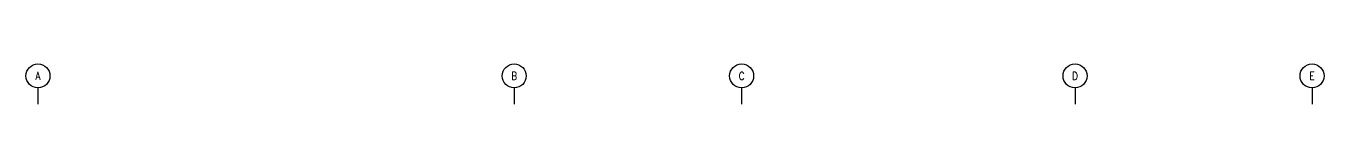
# Paper-space layout 'Layout1' of a CAD drawing. Header units: millimetres. Extents: x 3704.8 to 3732.6, y -481.3 to -466.
# Drawn here: x 3721.6 to 3732.55, y -466.3 to -465.96 of the extents above; entities that cross this region are included whole.
import ezdxf
from ezdxf.enums import TextEntityAlignment as Align

# ---------------------------------------------------------------- set-up
doc = ezdxf.new("R2010")
doc.units = ezdxf.units.MM
doc.header["$MEASUREMENT"] = 0
doc.layers.get('0').update_dxf_attribs({"linetype": 'CONTINUOUS', "plot": 0})
doc.layers.add('Architectural_Plan_Dim', color=2, linetype='CONTINUOUS')
doc.styles.add('ROMANS80', font='romans.shx', dxfattribs={"width": 0.8})

# ---------------------------------------------------------------- blocks, each defined once
blk = doc.blocks.new('Gridline')
blk.add_line((-0.5, -21.1), (-0.5, -69.7))
blk.add_circle((-0.5, 14.9), 36)
at = {"color": 5, "style": 'ROMANS80', "width": 0.8}
blk.add_attdef('GRID', text='', height=24, dxfattribs=at).set_placement((-0.5, 14.9), align=Align.MIDDLE)

psp = doc.layouts.get("Layout1")

# ---------------------------------------------------------------- block references
at = {"layer": 'Architectural_Plan_Dim', "xscale": 0.002812499999890861, "yscale": 0.002812500000004547, "zscale": 0.002812500000000001}
for p, values in [((3721.702223, -466.106362), {'GRID': 'A'}), ((3725.720452, -466.106362), {'GRID': 'B'}), ((3727.639723, -466.106362), {'GRID': 'C'}), ((3730.452223, -466.106362), {'GRID': 'D'}), ((3732.452223, -466.106362), {'GRID': 'E'})]:
    psp.add_blockref('Gridline', p, dxfattribs=at).add_auto_attribs(values)

doc.saveas('drawing.dxf')
